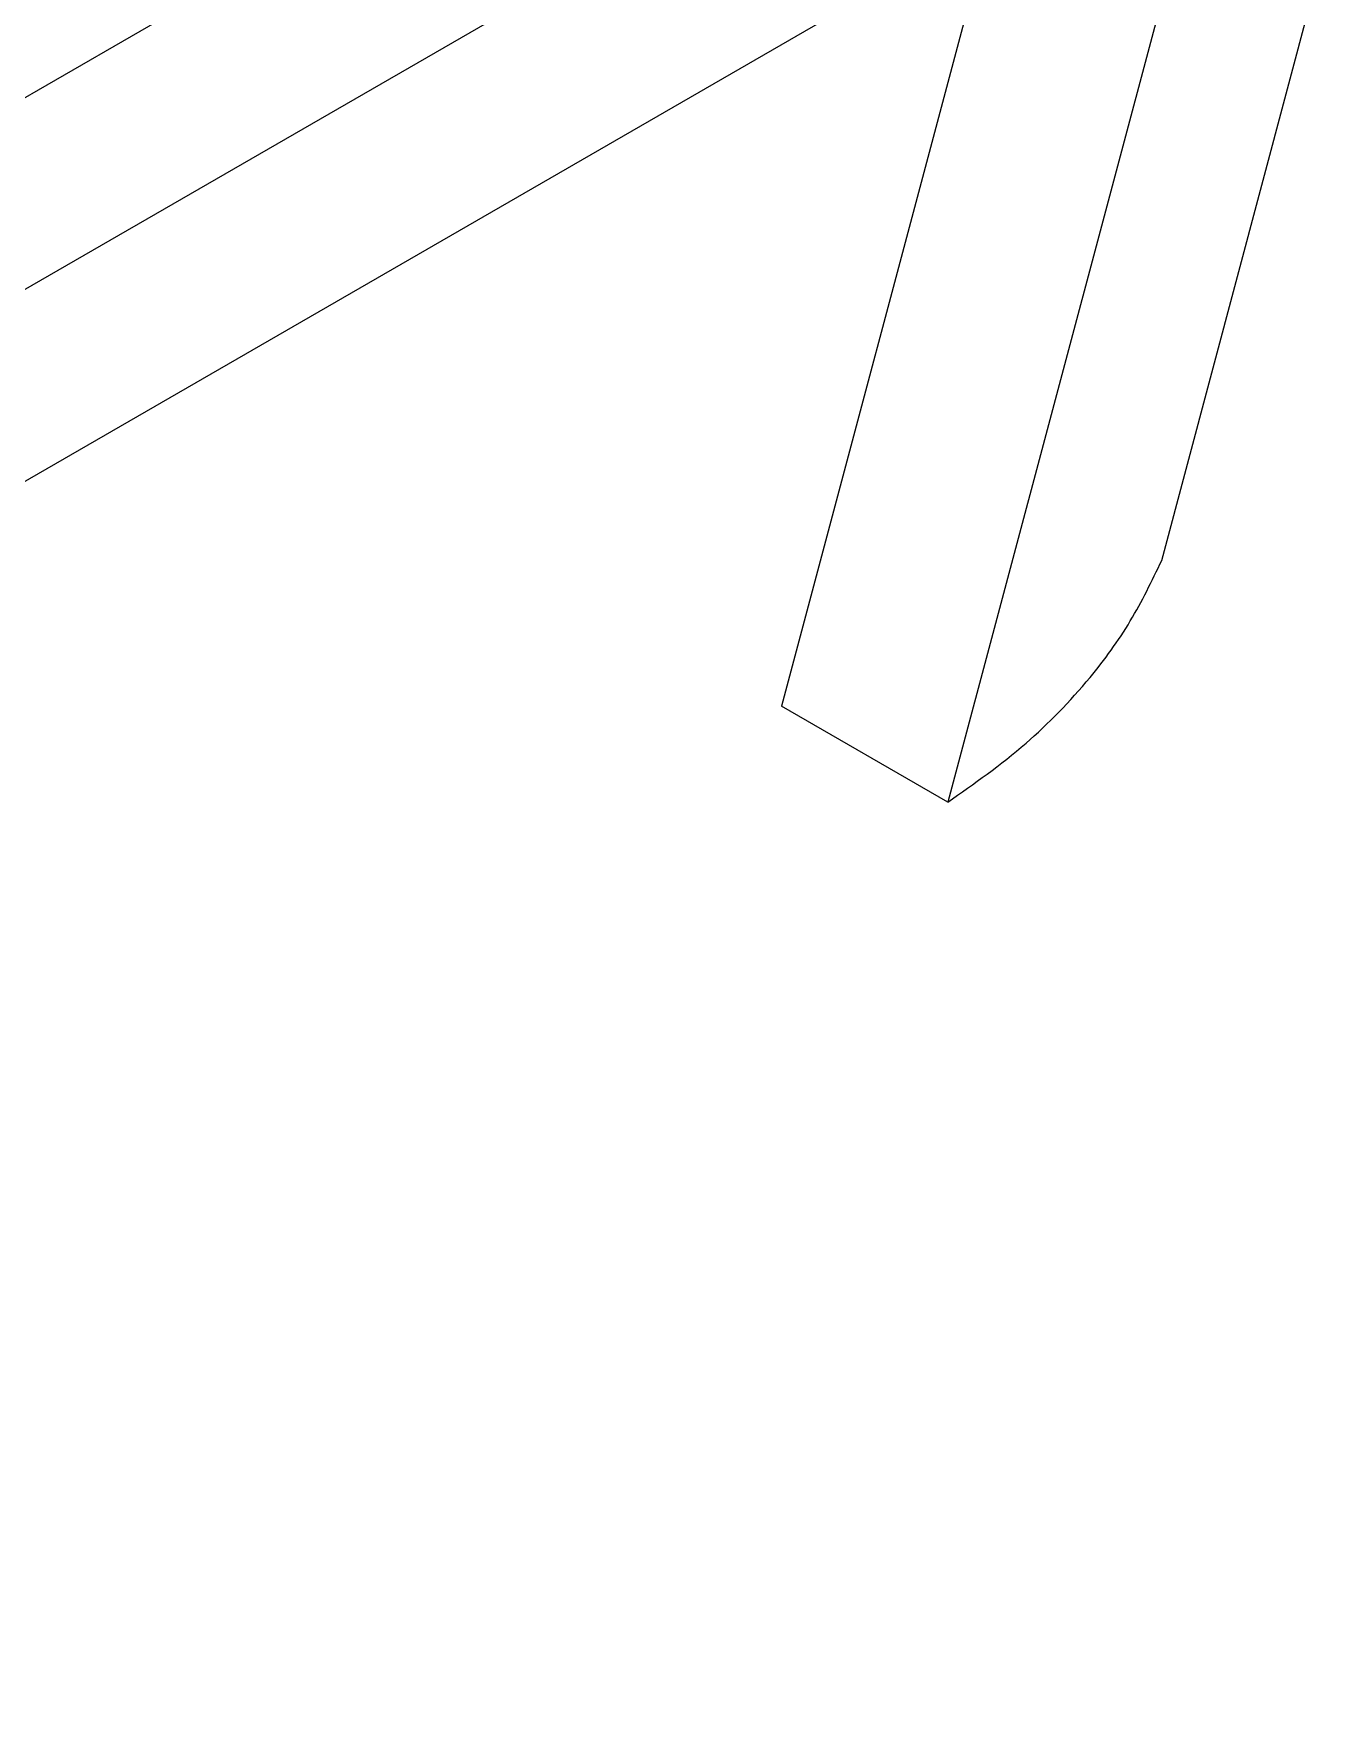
# Model space of a CAD drawing. Header units: millimetres. Extents: x -250 to 3947, y -1468 to 870.
# Drawn here: x 475.68 to 503.27, y 117.29 to 153.39 of the extents above; entities that cross this region are included whole.
import ezdxf

# ---------------------------------------------------------------- set-up
doc = ezdxf.new("R2010")
doc.units = ezdxf.units.MM

msp = doc.modelspace()

# ---------------------------------------------------------------- linework, layer by layer
at = {"color": 7, "linetype": 'Continuous', "lineweight": 15}
for p, q in [((498.5375, 165.1081), (491.5959, 139.0772)), ((502.0731, 163.0671), (495.1314, 137.0361)), ((468.3416, 147.9028), (490.3328, 160.598)), ((429.4508, 121.3695), (493.8684, 158.557)), ((499.6866, 142.1807), (503.2691, 155.6151)), ((429.4508, 117.2868), (493.8684, 154.4743)), ((495.1314, 137.0361), (491.5959, 139.0772))]:
    msp.add_line(p, q, dxfattribs=at)
msp.add_open_spline([(495.1314, 137.0361), (495.6924, 137.4283), (496.7399, 138.1604), (498.0619, 139.5094), (499.0505, 140.8599), (499.4761, 141.7438), (499.6866, 142.1807)], degree=3, knots=[0, 0, 0, 0, 0.32242284, 0.60203326, 0.80328423, 1, 1, 1, 1], dxfattribs=at)

doc.saveas('drawing.dxf')
